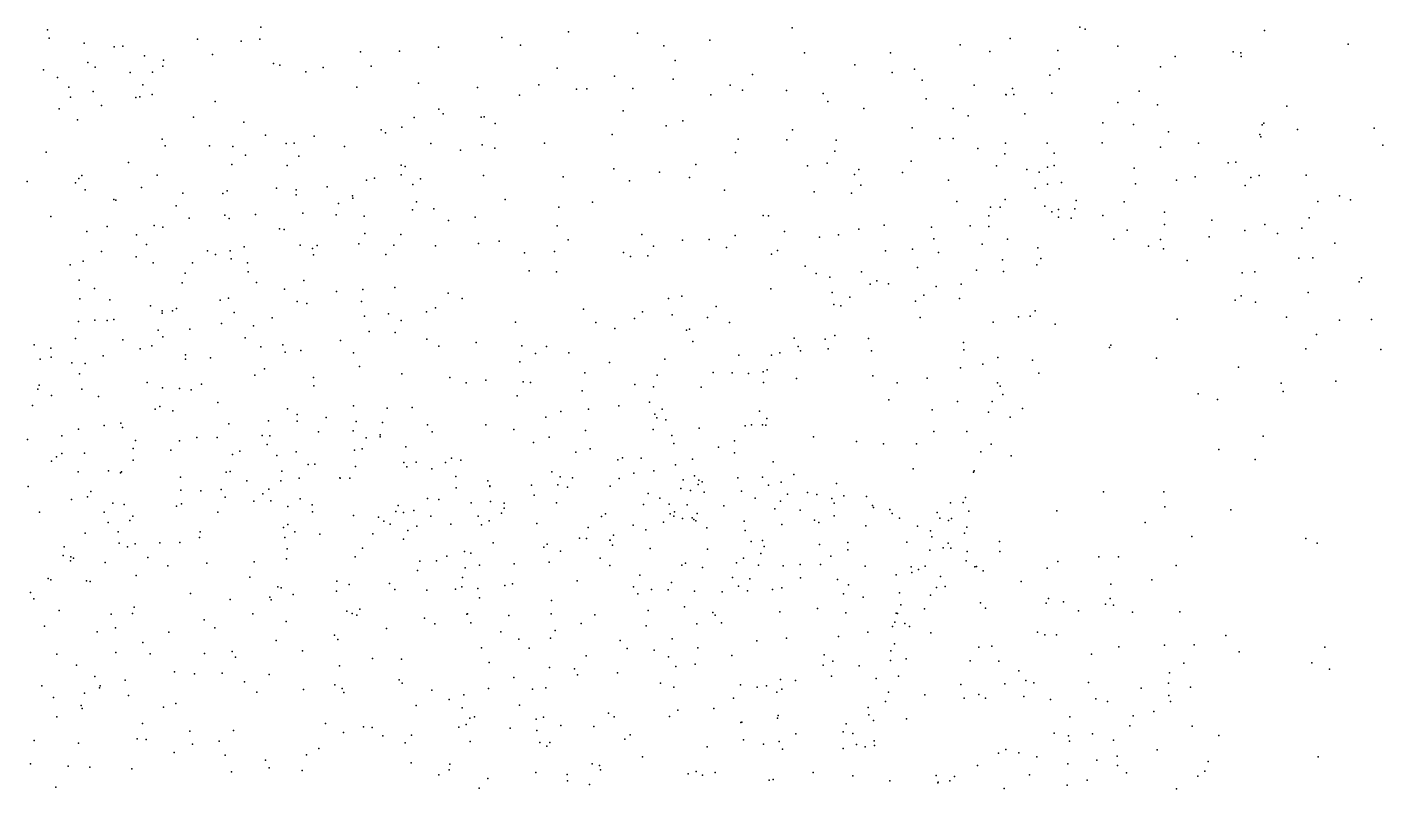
# Model space of a CAD drawing. Header units: metres. Extents: x -25 to 25, y -27.8 to 27.8.
# Drawn here: x 15.289 to 18.375, y 1.751 to 3.486 of the extents above; entities that cross this region are included whole.
import ezdxf

# ---------------------------------------------------------------- set-up
doc = ezdxf.new("R2010")
doc.units = ezdxf.units.M

msp = doc.modelspace()

# ---------------------------------------------------------------- linework, layer by layer
for p in [(15.3353, 3.4795, 20.4766), (15.3391, 3.4604, 0.0731), (15.6773, 3.4586, -6.0899), (15.819, 3.4587, 8.9618), (15.8209, 3.4859, -0.3293), (16.3701, 3.4624, 9.4633), (16.5213, 3.4751, 18.2857), (16.6784, 3.472, 13.6284), (17.0308, 3.4839, 13.429), (17.527, 3.46, 0.5865), (17.6854, 3.4859, 13.3841), (17.6974, 3.4811, -2.7158), (18.1058, 3.4782, -12.6663), (15.4192, 3.4491, 3.0896), (15.487, 3.4412, -0.2732), (15.5069, 3.4428, -15.9038), (15.7767, 3.454, 17.2979), (16.048, 3.4293, 3.2267), (16.1366, 3.4309, 19.4029), (16.2254, 3.4405, 9.3634), (16.4125, 3.4447, 13.7476), (16.7388, 3.4434, -0.1444), (16.843, 3.4562, 0.6847), (17.0589, 3.4273, -10.9403), (17.2549, 3.4271, -10.0943), (17.4133, 3.4456, 1.6518), (17.4806, 3.43, 1.5131), (17.6354, 3.4326, 1.9203), (17.7724, 3.4422, 2.3029), (18.0346, 3.4299, -11.9618), (18.0518, 3.4273, -2.4723), (18.2968, 3.4471, -13.0014), (15.4277, 3.4049, -15.0894), (15.5566, 3.4206, 20.2738), (15.5982, 3.3972, 13.7246), (15.5998, 3.4106, -11.3679), (15.7108, 3.4237, 20.1154), (15.8503, 3.4027, 0.2343), (15.8642, 3.399, 3.2751), (16.072, 3.3971, -6.4085), (16.7644, 3.4101, -11.4862), (17.1733, 3.3999, 2.203), (17.8695, 3.3951, -2.3485), (17.9023, 3.419, 9.9951), (18.0529, 3.4193, 13.0575), (15.3262, 3.3882, -14.8209), (15.3584, 3.3709, -6.6095), (15.4438, 3.3946, 13.7685), (15.5234, 3.3823, 3.1968), (15.5743, 3.3835, 17.387), (15.9236, 3.3837, 9.0701), (15.9634, 3.394, -0.3298), (16.496, 3.3927, -11.6272), (16.6263, 3.374, 9.5522), (16.7602, 3.3673, 2.7062), (16.9401, 3.3777, 2.4889), (17.2582, 3.3823, -2.6006), (17.3096, 3.3898, 1.9456), (17.327, 3.3649, 0.1955), (17.6176, 3.3764, 0.991), (17.6383, 3.3907, -10.6946), (15.3842, 3.3491, -11.1988), (15.4391, 3.3391, 20.3349), (15.5524, 3.3543, -15.3858), (16.0396, 3.3493, 17.4679), (16.1801, 3.3579, 17.553), (16.3143, 3.3484, 17.7055), (16.4537, 3.3546, 18.088), (16.54, 3.3445, 2.9758), (16.5636, 3.3452, -0.2133), (16.668, 3.3464, 2.8324), (16.8893, 3.3535, -11.2566), (16.918, 3.342, -0.0884), (17.0175, 3.3418, 13.3265), (17.1015, 3.3348, 0.0242), (17.4451, 3.3533, 0.3586), (17.5322, 3.3459, -2.6484), (17.6216, 3.3353, 0.8323), (17.8206, 3.3396, -10.7984), (15.3877, 3.3264, 17.5009), (15.4585, 3.3076, 8.9001), (15.5367, 3.3257, -14.8749), (15.546, 3.3268, -16.1443), (15.5738, 3.3322, -15.7004), (15.7173, 3.3163, 17.4405), (16.4099, 3.331, 18.3341), (16.8455, 3.3318, 9.6783), (17.1118, 3.3165, 9.8585), (17.336, 3.3224, 13.2973), (17.5172, 3.3327, 10.076), (17.5176, 3.3317, -10.4911), (17.5356, 3.3326, 13.3123), (17.7719, 3.3145, 13.2221), (17.8626, 3.3092, -12.4947), (18.1566, 3.3058, 2.7051), (15.3622, 3.3, -6.2332), (15.4036, 3.2747, 3.1799), (15.6679, 3.2805, -15.1726), (16.1702, 3.2796, -0.3217), (16.2263, 3.2988, 3.2202), (16.236, 3.2882, -6.7636), (16.3227, 3.281, 0.2995), (16.3297, 3.2815, 18.4863), (16.6459, 3.2954, 0.5259), (16.7818, 3.2721, 13.399), (17.1941, 3.3008, -2.9404), (17.3973, 3.3005, 1.8289), (17.4312, 3.2836, -10.206), (17.5605, 3.2881, 1.3786), (15.7827, 3.2696, 19.9644), (16.0952, 3.2516, 19.3204), (16.1051, 3.2449, -11.5212), (16.1424, 3.258, 18.9627), (16.3548, 3.2666, 17.9699), (16.6207, 3.2412, 13.4765), (16.7439, 3.2608, -0.175), (17.0317, 3.2521, 0.7104), (17.3042, 3.2567, 2.0339), (17.7378, 3.2676, 10.1657), (17.8081, 3.2638, 2.4602), (17.8874, 3.2471, -12.1774), (18.0954, 3.2412, 10.2453), (18.1007, 3.2635, -13.0377), (18.1046, 3.2673, -10.9151), (18.1813, 3.2526, 12.7114), (18.3553, 3.2558, 12.6149), (15.5966, 3.2303, 17.5299), (15.6037, 3.2157, 3.296), (15.7046, 3.2154, 13.6507), (15.7571, 3.2137, 9.0373), (15.832, 3.2401, -7.1416), (15.8789, 3.2206, -11.4366), (15.8972, 3.2213, 13.641), (15.9429, 3.2371, 3.333), (16.0118, 3.214, 19.5355), (16.2079, 3.2211, 18.6682), (16.3248, 3.218, 18.1851), (16.3536, 3.2099, -0.3131), (16.4667, 3.2213, 3.0983), (16.9079, 3.2308, 2.559), (17.0186, 3.2291, -10.8195), (17.1307, 3.2285, -10.3308), (17.3671, 3.2321, 1.1981), (17.3969, 3.2324, 10.1599), (17.5167, 3.2214, 0.4822), (17.6115, 3.2214, 13.1798), (17.7364, 3.2219, -12.824), (17.8689, 3.2125, 10.2604), (17.9558, 3.2212, 12.9452), (18.0978, 3.2363, -11.6332), (18.3755, 3.2168, 10.3893), (15.3323, 3.2013, 17.6807), (15.7864, 3.1941, 17.5505), (15.908, 3.1922, -0.297), (16.2758, 3.2057, 9.501), (16.9017, 3.2004, 13.2119), (17.1276, 3.2032, -10.0944), (17.3015, 3.1806, 0.142), (17.4531, 3.2091, 13.1815), (17.5147, 3.1975, -9.9961), (17.627, 3.199, 1.0325), (15.5199, 3.1778, -14.3409), (15.5849, 3.1485, 8.9926), (15.755, 3.1728, 0.0502), (15.881, 3.1706, 19.8003), (16.1405, 3.1713, 17.7383), (16.1409, 3.1491, 3.3032), (16.1494, 3.1685, 0.1107), (16.6249, 3.1633, -0.2468), (16.7289, 3.1553, -11.1942), (16.8117, 3.1731, 9.7056), (17.0653, 3.1701, -10.5439), (17.1104, 3.1763, 13.1142), (17.173, 3.1505, 0.0413), (17.1828, 3.1615, 10.0269), (17.2816, 3.1548, 13.1105), (17.4959, 3.1701, 1.6259), (17.5647, 3.1617, 1.7439), (17.5933, 3.1552, 0.6424), (17.612, 3.1672, 2.1583), (17.6273, 3.1707, 10.385), (17.8092, 3.1645, 10.4129), (18.0236, 3.1768, 12.7843), (18.0408, 3.1786, 10.3758), (18.2008, 3.1488, -11.0932), (15.2891, 3.1345, 17.8283), (15.399, 3.1314, -11.217), (15.4069, 3.1411, 13.7777), (15.4139, 3.1477, 20.2316), (15.5496, 3.1209, -0.1768), (15.8566, 3.1192, -15.2765), (15.9724, 3.1217, 0.0037), (16.0615, 3.1376, -0.3082), (16.0796, 3.142, 9.3957), (16.1671, 3.1277, -7.1418), (16.1847, 3.14, 18.4712), (16.3281, 3.1476, 3.2109), (16.5093, 3.1451, 0.3975), (16.6606, 3.1356, 2.9406), (16.7969, 3.1436, 2.7587), (17.1872, 3.1257, 0.8111), (17.3864, 3.1375, 10.3685), (17.5836, 3.1191, 1.3451), (17.6121, 3.1283, 1.1938), (17.6439, 3.1316, 10.6664), (17.812, 3.1285, 10.9197), (17.9053, 3.137, 10.7912), (17.9478, 3.145, -13.1363), (18.0619, 3.1249, 10.987), (18.0749, 3.1432, 10.8242), (18.0942, 3.1476, 12.6265), (15.421, 3.1152, -14.1559), (15.4865, 3.0929, -7.0092), (15.4911, 3.0919, 3.2711), (15.6437, 3.1074, 17.6604), (15.7348, 3.1072, -6.3769), (15.7444, 3.1132, -14.6368), (15.9017, 3.1151, 17.6629), (15.9019, 3.1041, 13.5373), (16.0295, 3.1019, 18.877), (16.0307, 3.0964, 19.1402), (16.1752, 3.0876, 18.2688), (16.3772, 3.0935, 9.5813), (16.576, 3.0868, 9.6482), (16.8765, 3.1144, 13.0565), (17.0807, 3.1104, 2.3712), (17.1659, 3.1075, 12.9797), (17.4055, 3.0883, 13.008), (17.5158, 3.0932, 11.7434), (17.6773, 3.0912, 11.0173), (17.7863, 3.088, -10.4913), (18.2273, 3.0886, 2.768), (18.2771, 3.1018, 12.4947), (18.3019, 3.0922, 10.8934), (15.6287, 3.0785, -16.2105), (15.7393, 3.0572, -15.864), (15.8092, 3.0591, -7.3327), (15.9166, 3.0623, 19.6468), (15.9926, 3.0584, 18.6934), (15.9983, 3.0839, 19.4002), (16.1665, 3.0696, 18.0568), (16.2149, 3.0722, -6.9309), (16.4996, 3.0754, -0.3105), (16.9644, 3.0571, 9.8764), (16.9767, 3.0561, 12.8558), (17.4783, 3.0561, 1.7459), (17.4819, 3.0761, 10.7145), (17.5039, 3.0754, 11.8965), (17.6057, 3.0783, -10.1461), (17.6216, 3.065, 0.926), (17.6371, 3.0703, 11.5441), (17.6741, 3.072, 11.2577), (17.7381, 3.0567, 12.8899), (17.8787, 3.0642, 12.6988), (15.343, 3.0545, -0.6284), (15.4711, 3.0316, 17.8678), (15.5784, 3.0337, 13.6723), (15.5981, 3.0299, -7.186), (15.6578, 3.0509, -11.3625), (15.7489, 3.0496, -0.1364), (15.8635, 3.0262, -0.241), (15.8744, 3.0249, 17.79), (16.0566, 3.0553, 17.8332), (16.2487, 3.0453, 13.3829), (16.3092, 3.0533, -0.3345), (16.4955, 3.0332, -11.2841), (17.1824, 3.0256, 10.2383), (17.2401, 3.0347, 2.1939), (17.348, 3.03, 10.653), (17.4362, 3.033, 11.5214), (17.4783, 3.032, 0.3888), (17.6371, 3.0532, -12.3978), (17.6656, 3.0509, 2.3253), (17.8786, 3.0365, 11.2796), (17.9858, 3.0459, 12.4779), (18.1064, 3.036, 12.3664), (18.1909, 3.0282, -13.2629), (18.2076, 3.0518, 11.0506), (15.4249, 3.0204, -0.0998), (15.5382, 3.0127, -0.878), (16.0577, 3.016, 3.3309), (16.1398, 3.0135, 9.5066), (16.3635, 2.9982, 13.2694), (16.5209, 3.0011, 13.1914), (16.6887, 3.0138, 13.0745), (16.7807, 3.0006, -0.2239), (16.8418, 3.0024, 12.7127), (16.901, 3.0112, 2.5914), (17.0136, 3.0202, -10.3771), (17.0931, 3.0077, -0.0539), (17.1361, 3.013, 12.6916), (17.3535, 3.0036, 12.0411), (17.5212, 3.0031, -12.6295), (17.7631, 3.0029, 12.213), (17.7932, 3.0232, 11.9878), (17.8695, 3.0019, 11.4569), (17.9803, 3.0079, -11.7631), (18.061, 3.0229, 11.1823), (18.1355, 3.0157, -11.442), (15.4585, 2.9746, -6.3787), (15.5605, 2.9904, 20.0063), (15.6999, 2.9761, 17.8925), (15.7183, 2.968, -14.3271), (15.7512, 2.9761, 3.3404), (15.7831, 2.9857, -0.41), (15.9106, 2.9889, 18.429), (15.9391, 2.9812, 19.0033), (15.9413, 2.9673, 18.1736), (15.9497, 2.9884, -14.9421), (16.0445, 2.9922, 13.3546), (16.1054, 2.9681, -0.4386), (16.1243, 2.9893, -0.2276), (16.2186, 2.9874, -11.3813), (16.3166, 2.9933, 3.222), (16.4214, 2.9716, 9.6799), (16.4894, 2.9744, 3.1206), (16.6464, 2.9725, 9.7385), (16.6625, 2.9633, 0.4136), (16.7022, 2.9648, -11.0571), (16.7149, 2.9869, 12.9203), (16.8809, 2.9842, -10.8), (16.9835, 2.9689, 0.5014), (16.9975, 2.9771, 12.4942), (17.2433, 2.976, 12.5403), (17.305, 2.9804, 12.2207), (17.3635, 2.9726, 10.9654), (17.463, 2.9913, 12.8026), (17.5897, 2.9831, 12.2764), (17.8417, 2.9868, 2.5305), (17.8763, 2.9807, 11.6467), (18.2664, 2.9935, 12.3185), (15.3871, 2.9441, 13.7222), (15.4166, 2.9528, 20.061), (15.5377, 2.9629, 18.1788), (15.5762, 2.9489, 18.4607), (15.6655, 2.9492, 18.2911), (15.7537, 2.9582, 18.4599), (15.7906, 2.9491, -0.8036), (17.0607, 2.9415, 10.105), (17.3159, 2.9385, 11.1392), (17.5092, 2.9557, 12.6126), (17.588, 2.9442, 0.7033), (17.597, 2.9589, 1.1145), (17.9298, 2.9543, 11.8792), (18.1839, 2.9594, -10.6994), (18.2158, 2.9602, -10.912), (15.4079, 2.9093, -16.6092), (15.6423, 2.903, 18.7249), (15.6486, 2.9256, -7.37), (15.7924, 2.9281, 18.7974), (15.8116, 2.9042, 13.4294), (15.9191, 2.9084, -15.6518), (16.4321, 2.9305, 0.2032), (16.4942, 2.9284, 12.9909), (17.0851, 2.9249, -9.8717), (17.1165, 2.9162, 12.0583), (17.1886, 2.9282, 11.914), (17.2232, 2.9076, 0.5519), (17.4501, 2.932, 1.8824), (17.5118, 2.9295, 1.4053), (18.0551, 2.9262, 12.0392), (18.0838, 2.9284, 11.3567), (18.3212, 2.9059, 12.1784), (18.3266, 2.9148, 11.2244), (15.4424, 2.8902, -7.2664), (15.875, 2.889, -7.4975), (15.9935, 2.8835, -14.7375), (16.0536, 2.8883, -15.2355), (16.1263, 2.8928, -7.2924), (16.2476, 2.8795, -0.6292), (16.7798, 2.8731, 9.8933), (16.982, 2.89, 12.2603), (17.1215, 2.8817, 10.5055), (17.1623, 2.8709, -0.0201), (17.2081, 2.9006, 11.7181), (17.2498, 2.9009, 11.4503), (17.3307, 2.875, 2.0938), (17.3588, 2.8952, 0.7234), (17.4156, 2.9005, 0.2663), (18.0526, 2.8739, 11.8223), (18.2057, 2.8811, 12.0743), (15.4088, 2.867, 5.0455), (15.4776, 2.8644, 5.2175), (15.5702, 2.8506, 13.5905), (15.5965, 2.8399, 5.3236), (15.6202, 2.8397, 3.263), (15.6289, 2.8447, 5.0245), (15.7288, 2.8636, 19.7294), (15.7476, 2.8686, -16.0896), (15.9041, 2.8606, -0.2111), (15.9257, 2.8562, 9.2845), (16.0503, 2.8607, 9.4685), (16.2186, 2.8461, 9.6856), (16.2793, 2.8673, 13.0551), (16.5554, 2.8431, 9.8128), (16.7494, 2.8678, 12.5478), (16.8578, 2.8496, 12.3584), (17.1259, 2.8542, 10.6676), (17.1417, 2.8509, 2.3047), (17.3116, 2.8615, 0.1298), (17.4118, 2.8679, 1.8764), (17.5842, 2.8399, -13.0756), (18.0389, 2.8642, 2.643), (18.0858, 2.859, 11.5622), (15.4063, 2.8152, 5.4381), (15.4435, 2.8184, 18.7383), (15.4712, 2.8172, -1.0243), (15.4862, 2.8201, 4.8333), (15.5965, 2.8346, 9.0144), (15.7317, 2.8105, 18.9736), (15.7602, 2.836, -0.1382), (15.8471, 2.8238, 19.2334), (16.0573, 2.8276, -0.2924), (16.1115, 2.8329, 13.1158), (16.1407, 2.8179, 3.254), (16.1982, 2.8376, -6.9994), (16.4007, 2.8136, -0.3882), (16.5837, 2.8129, 12.7228), (16.6718, 2.8221, -13.2342), (16.6903, 2.837, -13.8048), (16.7572, 2.8301, 2.8209), (16.8377, 2.8247, -10.6671), (16.8884, 2.8127, -13.356), (17.3223, 2.8242, 1.5892), (17.4883, 2.8136, 0.4268), (17.5458, 2.8258, 1.2278), (17.5725, 2.8276, 0.9427), (17.6297, 2.8092, 2.295), (17.9075, 2.8206, -11.8371), (18.1562, 2.8255, -11.2953), (18.2767, 2.8181, 11.4353), (18.3497, 2.82, 2.772), (15.5877, 2.7958, -16.406), (15.5978, 2.78, 5.4702), (15.6595, 2.7976, 4.8765), (15.7854, 2.7779, -14.2587), (15.8041, 2.8053, 9.1369), (16.0675, 2.7925, -0.8449), (16.127, 2.79, -11.3218), (16.6273, 2.7995, 2.9719), (16.7904, 2.7954, 0.3239), (16.7967, 2.7978, -0.2811), (17.1276, 2.7833, 11.4782), (18.2246, 2.7853, 11.603), (15.3053, 2.762, 0.0488), (15.3429, 2.7548, 4.6602), (15.3993, 2.7767, -13.9183), (15.5067, 2.7735, 0.0127), (15.5468, 2.7532, 19.7804), (15.5728, 2.7595, -11.2375), (15.821, 2.7577, 4.9359), (15.8716, 2.7622, -15.9182), (15.912, 2.7493, 3.257), (16.0024, 2.7719, -7.6503), (16.1987, 2.775, -14.8503), (16.2267, 2.7592, -13.3808), (16.3113, 2.7675, -13.7623), (16.415, 2.7596, -13.9511), (16.4712, 2.7585, -0.135), (16.8049, 2.7696, 10.0497), (17.0352, 2.7771, 0.3446), (17.0444, 2.7586, 11.8026), (17.0498, 2.7485, 10.7976), (17.1056, 2.7747, 1.4981), (17.1128, 2.7527, 11.1435), (17.2045, 2.7769, 1.9162), (17.2117, 2.7482, -9.8254), (17.421, 2.7677, 1.966), (17.4219, 2.7509, 0.3892), (17.7535, 2.7563, -10.0598), (17.7558, 2.7616, -12.0505), (18.1998, 2.7531, -10.4929), (18.3709, 2.7517, 11.6781), (15.3188, 2.7298, 19.8405), (15.3437, 2.7341, -11.0343), (15.3908, 2.7213, 8.8314), (15.4213, 2.7199, 3.1939), (15.4624, 2.737, -6.4542), (15.6498, 2.7394, -0.0395), (15.6498, 2.7298, 19.6348), (15.7067, 2.7325, -6.4779), (15.8765, 2.7458, 5.2317), (16.0324, 2.744, -14.5172), (16.4104, 2.7234, 12.8639), (16.4465, 2.7424, 3.1136), (16.5224, 2.7436, -11.0915), (16.6151, 2.7218, 0.1197), (16.7411, 2.7296, -13.9966), (16.9091, 2.7387, 2.551), (16.9835, 2.7388, 10.5143), (17.0023, 2.744, -13.6399), (17.4647, 2.7181, 1.172), (17.4993, 2.7331, 1.6007), (17.5779, 2.7272, 0.7152), (17.8601, 2.7318, 2.4682), (15.408, 2.6958, -16.6107), (15.8078, 2.6934, 5.4955), (15.8296, 2.7075, -11.321), (15.9412, 2.6874, -0.2205), (16.0461, 2.7125, 9.4035), (16.1421, 2.6959, -7.4152), (16.2515, 2.6877, 9.7758), (16.5588, 2.698, -0.5283), (16.7235, 2.6928, -10.7993), (16.8511, 2.699, 10.2761), (16.8944, 2.698, 1.7916), (16.9315, 2.6971, 12.0025), (16.9648, 2.701, -0.1995), (16.9742, 2.7055, 1.3316), (17.0408, 2.6855, 11.3678), (17.2144, 2.6918, 2.2292), (17.3382, 2.6861, 2.1784), (17.414, 2.7099, 0.2676), (17.5924, 2.6976, -12.252), (18.0468, 2.7116, -13.3419), (15.3132, 2.6609, 13.6135), (15.3168, 2.6703, 5.7161), (15.4135, 2.6615, 4.5328), (15.5627, 2.6761, 4.603), (15.5971, 2.6645, 8.9496), (15.636, 2.6626, -7.6455), (15.6624, 2.66, 13.3882), (15.686, 2.6728, 3.1973), (15.9416, 2.6689, 5.3954), (16.2889, 2.6754, -15.2105), (16.3334, 2.6815, -14.2263), (16.4187, 2.6777, -14.7992), (16.4354, 2.6766, -14.5358), (16.553, 2.6576, 2.989), (16.6727, 2.672, 12.5292), (16.7148, 2.6662, -12.9898), (16.8232, 2.666, 2.6676), (16.9658, 2.6762, -13.8896), (17.2697, 2.6753, 0.0712), (17.4978, 2.6758, 1.4214), (17.5043, 2.6682, 1.0451), (18.1437, 2.6751, -10.904), (18.1486, 2.656, 2.6328), (18.2684, 2.6794, -13.3423), (15.3017, 2.6237, 8.4949), (15.3448, 2.6464, 18.9481), (15.4513, 2.6445, 13.5341), (15.7234, 2.6304, 15.644), (16.4048, 2.6457, 9.9471), (16.7061, 2.6318, -14.2853), (17.2505, 2.6369, 1.1175), (17.4072, 2.633, -12.7724), (17.4861, 2.6332, 1.2093), (17.51, 2.6493, 0.7303), (17.9547, 2.6504, -10.1867), (17.9993, 2.6375, -11.7392), (15.5803, 2.6157, 0.0433), (15.5911, 2.6214, -1.0124), (15.6208, 2.6121, 5.6911), (15.8821, 2.6166, 15.7282), (15.9039, 2.6034, 15.5531), (15.9702, 2.5968, 13.1934), (16.032, 2.6233, 4.9835), (16.1086, 2.6181, -13.1985), (16.1653, 2.6195, 9.5864), (16.4703, 2.5977, -12.8977), (16.504, 2.6101, -15.0162), (16.5669, 2.6155, 12.7582), (16.6365, 2.623, 1.3598), (16.7178, 2.6044, -0.1523), (16.7227, 2.5959, -10.5699), (16.735, 2.6158, 2.7876), (16.9565, 2.611, 1.0054), (16.9731, 2.594, 0.0812), (17.3493, 2.6143, 2.0501), (17.4776, 2.6085, -12.9857), (17.5269, 2.5975, -9.8774), (17.555, 2.6174, 2.3423), (15.4062, 2.5699, -7.725), (15.4648, 2.5786, 19.46), (15.5021, 2.5839, -11.0806), (15.5065, 2.5735, 19.2736), (15.7485, 2.5825, 9.042), (15.8388, 2.5892, -16.1183), (15.9042, 2.5884, -6.5888), (15.9524, 2.5637, -15.9277), (16.0317, 2.5665, -7.9428), (16.0385, 2.5876, -13.6931), (16.0981, 2.5851, 5.182), (16.2002, 2.5798, -0.9281), (16.2113, 2.5637, -6.8917), (16.3332, 2.5799, 13.0135), (16.3973, 2.5694, -11.0868), (16.5604, 2.5668, 10.1332), (16.7143, 2.5691, -14.5458), (16.743, 2.5912, 10.3179), (16.8192, 2.5726, 12.1734), (16.9237, 2.5773, 11.0199), (16.9382, 2.5797, 11.2235), (16.9635, 2.5802, 2.4848), (16.9706, 2.579, 2.1471), (17.353, 2.5644, 0.2164), (17.4284, 2.5647, 1.8841), (15.2899, 2.5464, 5.8698), (15.3681, 2.5548, 19.1348), (15.5357, 2.544, 5.8077), (15.636, 2.5432, 4.4885), (15.6755, 2.5513, 15.3844), (15.7216, 2.551, 15.9834), (15.8239, 2.5553, -7.8768), (15.8354, 2.535, -12.6655), (15.8419, 2.5551, -14.0914), (16.0606, 2.5503, 15.4875), (16.0926, 2.5529, 15.6697), (16.093, 2.5574, -15.6865), (16.4418, 2.5395, 3.0128), (16.4777, 2.5515, 12.9291), (16.7567, 2.5559, -0.3227), (16.7611, 2.5377, 10.49), (16.8993, 2.5438, 11.4044), (17.0795, 2.5529, -0.1267), (17.1774, 2.5418, -13.776), (17.239, 2.5364, -13.3525), (17.314, 2.537, 0.1468), (17.4834, 2.5357, 0.6235), (18.1029, 2.5542, -10.3448), (15.3559, 2.5072, -13.8516), (15.3685, 2.5144, -0.8406), (15.4201, 2.5157, 15.4547), (15.5308, 2.5258, 3.0929), (15.6165, 2.5224, -12.3093), (15.7569, 2.512, 5.7507), (15.7731, 2.5202, -0.0968), (15.8576, 2.5102, 13.2794), (15.9015, 2.5182, -11.2108), (16.0347, 2.5219, 5.5284), (16.0517, 2.5254, -12.8185), (16.1515, 2.5299, 13.1883), (16.2555, 2.5036, 9.8726), (16.5385, 2.5173, 1.6136), (16.5712, 2.5256, -0.3731), (16.6339, 2.5, -12.7818), (16.6447, 2.5045, -10.2623), (16.6867, 2.5039, 0.9521), (16.8041, 2.5015, 10.72), (16.8632, 2.5294, 11.8001), (16.8994, 2.516, -0.2438), (17.4601, 2.5182, 1.723), (17.5293, 2.5096, 0.3353), (18.0018, 2.524, -10.7597), (18.0849, 2.5006, -11.3568), (15.3444, 2.4969, 8.5805), (15.4054, 2.4726, 13.5472), (15.4745, 2.4754, 16.0333), (15.5015, 2.4708, 15.3187), (15.504, 2.4729, 8.8441), (15.5309, 2.4996, -12.6761), (15.7422, 2.472, -12.9353), (15.7511, 2.4735, 15.2456), (15.8687, 2.4745, 16.0838), (15.9287, 2.4895, 5.6682), (15.9442, 2.4903, 4.6573), (16.0364, 2.4849, 9.3031), (16.1465, 2.4944, 15.8173), (16.1537, 2.4841, 9.4997), (16.1745, 2.4952, 5.3009), (16.2103, 2.48, -7.5603), (16.2419, 2.4938, -7.1747), (16.2768, 2.4991, -12.7967), (16.4839, 2.4725, 1.1924), (16.6706, 2.4701, 12.6116), (16.7156, 2.4755, -9.8987), (16.7654, 2.4888, -14.8403), (16.9873, 2.496, -14.154), (17.3064, 2.4798, -9.8273), (17.4437, 2.472, 1.3957), (17.4452, 2.4753, 1.0212), (15.2915, 2.4396, 15.9856), (15.6379, 2.4607, 13.4518), (15.7891, 2.4526, -1.0178), (15.8669, 2.4527, 3.0729), (15.9084, 2.4582, -13.5219), (16.0008, 2.4595, -12.2878), (16.0019, 2.4582, 15.2246), (16.0237, 2.4587, 13.2976), (16.2654, 2.462, 15.5782), (16.3382, 2.4522, 13.3015), (16.3421, 2.4395, 15.3799), (16.3424, 2.4412, 15.0096), (16.437, 2.4428, 1.4215), (16.4969, 2.4434, 13.291), (16.5027, 2.4611, -15.3379), (16.5309, 2.459, 14.9549), (16.6161, 2.4403, 15.2761), (16.6372, 2.4573, 10.42), (16.7823, 2.4543, 12.3409), (16.8084, 2.4638, 14.9703), (16.8165, 2.4437, 14.7143), (16.8186, 2.4535, 15.1329), (16.826, 2.4501, 11.9997), (16.9071, 2.4588, -0.5112), (16.9634, 2.4604, -12.8376), (16.9766, 2.4428, 14.7912), (17.0056, 2.4495, 15.0033), (17.0348, 2.4666, -9.8171), (17.132, 2.4464, 2.304), (15.3903, 2.4099, 13.7334), (15.4265, 2.4156, 5.9455), (15.4344, 2.4281, -16.6282), (15.6393, 2.4308, 16.1537), (15.6843, 2.4292, 13.6506), (15.7308, 2.4326, 9.0084), (15.7403, 2.4152, -6.5337), (15.8257, 2.423, -16.2523), (15.8397, 2.4337, -12.1188), (15.9108, 2.4113, 13.5976), (16.2004, 2.4121, 13.5028), (16.2267, 2.4102, 5.4196), (16.2657, 2.4366, 4.9697), (16.4435, 2.4197, 15.4954), (16.5196, 2.4378, -10.8283), (16.7031, 2.4235, 14.591), (16.7296, 2.4132, 13.1342), (16.777, 2.4347, 10.8589), (16.7996, 2.4303, 11.0976), (16.8304, 2.4268, 11.6098), (16.9156, 2.4288, -14.5573), (16.9464, 2.4127, 14.2098), (17.0199, 2.4218, 14.6273), (17.0654, 2.4258, 14.1104), (17.0868, 2.4213, 14.3414), (17.1208, 2.4118, -0.0693), (17.1481, 2.4182, 14.937), (17.1996, 2.417, 14.0033), (17.4254, 2.4142, 1.6101), (17.7396, 2.4271, -13.1729), (17.8769, 2.4276, 2.4587), (15.3176, 2.3809, 4.261), (15.4646, 2.3807, 16.1803), (15.4846, 2.4016, -8.0249), (15.5101, 2.3988, 13.8299), (15.6292, 2.395, -11.0272), (15.6404, 2.3997, 3.0188), (15.7231, 2.3812, -8.1603), (15.8052, 2.4057, 4.4778), (15.8439, 2.4068, 13.762), (15.8828, 2.3941, -13.7498), (15.938, 2.3979, -0.1962), (15.939, 2.3815, -8.2066), (16.1282, 2.3827, 5.6074), (16.1341, 2.3965, -11.0906), (16.1457, 2.3802, 13.7198), (16.1696, 2.3848, 14.9359), (16.3001, 2.4023, -0.357), (16.344, 2.4049, 10.0118), (16.3694, 2.3784, 5.23), (16.375, 2.4011, 14.6806), (16.375, 2.39, -0.9384), (16.4946, 2.4019, 13.5132), (16.6056, 2.3769, 14.4489), (16.6921, 2.3981, 13.4185), (16.7507, 2.3991, 12.9131), (16.753, 2.3772, 15.4464), (16.7632, 2.3819, 14.3332), (16.7917, 2.3973, -0.2869), (16.8147, 2.3783, 13.2952), (16.8748, 2.3957, -0.7812), (16.991, 2.3884, 13.851), (17.0045, 2.4057, -15.0791), (17.0491, 2.3856, -14.785), (17.1267, 2.4018, -0.0261), (17.2138, 2.3963, -14.9531), (17.2158, 2.3919, 13.8493), (17.2532, 2.3871, 14.418), (17.2587, 2.3783, 15.0687), (17.3607, 2.3804, -13.4406), (17.3908, 2.4023, 1.1844), (17.42, 2.4032, 0.4175), (17.4331, 2.3833, -15.1143), (17.6336, 2.3837, -12.3667), (17.8788, 2.393, -11.0753), (18.029, 2.3863, -11.8355), (15.4736, 2.3578, 4.2966), (15.5231, 2.3623, 15.1644), (15.5297, 2.3718, -13.0021), (15.873, 2.3464, 15.041), (15.8824, 2.3532, -11.0673), (16.0319, 2.3732, 16.149), (16.0891, 2.3693, 3.0291), (16.1012, 2.3607, 13.8707), (16.1158, 2.3534, -0.9745), (16.176, 2.3493, 14.7413), (16.2085, 2.372, 9.682), (16.2537, 2.3535, 15.9911), (16.3158, 2.3722, 4.7877), (16.3235, 2.3522, -15.7313), (16.3408, 2.3612, -10.9299), (16.4496, 2.3549, 15.75), (16.5661, 2.3461, 13.7538), (16.5968, 2.3709, -12.5197), (16.6684, 2.3514, 2.09), (16.7381, 2.358, 13.8205), (16.761, 2.3715, 14.1622), (16.7813, 2.3667, 13.6626), (16.8031, 2.368, 11.4484), (16.8072, 2.3642, 2.7082), (16.8114, 2.3611, 13.5096), (16.9211, 2.3603, 15.3999), (17.0071, 2.3526, 13.6369), (17.0819, 2.3625, 2.4013), (17.0914, 2.3577, -12.6623), (17.1261, 2.3725, 0.7824), (17.1981, 2.3501, -15.3554), (17.2753, 2.3674, 2.0634), (17.3164, 2.3492, 0.2211), (17.3668, 2.3675, -13.1823), (17.3866, 2.3623, 13.8362), (17.3931, 2.3662, 1.7776), (17.4285, 2.3465, 14.2796), (17.8341, 2.3577, -12.1316), (15.4215, 2.3328, 13.9865), (15.4966, 2.3361, -11.8971), (15.6814, 2.323, 14.093), (15.6831, 2.3358, 0.001), (15.8761, 2.3231, 9.1214), (15.8984, 2.3363, 14.0564), (15.9551, 2.3309, 4.5014), (16.0765, 2.3316, -6.6882), (16.1458, 2.3191, 9.4381), (16.1559, 2.3392, 4.6257), (16.5465, 2.322, 14.0275), (16.5622, 2.3213, 14.2117), (16.6157, 2.3175, 0.831), (16.6166, 2.3172, -0.9313), (16.624, 2.3287, 10.6088), (16.6976, 2.3407, -12.2371), (16.8361, 2.3452, 12.7751), (16.924, 2.3392, -15.3174), (16.9632, 2.3162, 13.333), (17.3459, 2.3387, 0.2353), (17.3489, 2.3248, 14.7131), (17.4229, 2.3328, 0.6345), (17.9403, 2.3252, -11.3805), (18.2003, 2.3207, -13.2021), (15.3732, 2.3017, -10.8246), (15.4989, 2.3102, -13.9136), (15.5177, 2.3022, 8.8661), (15.5353, 2.3088, -0.9496), (15.5913, 2.3111, -8.3135), (15.6367, 2.3117, 5.9545), (15.8814, 2.2976, 5.8646), (16.0525, 2.2989, 14.1217), (16.2846, 2.2917, -7.2593), (16.2989, 2.2876, -15.9561), (16.3504, 2.3109, 14.0165), (16.4654, 2.3011, -10.4446), (16.4729, 2.3082, 2.9544), (16.5037, 2.2924, 4.7103), (16.6217, 2.3057, 4.997), (16.7074, 2.2985, 11.0248), (16.8383, 2.2966, 0.7128), (16.9372, 2.3139, 2.5813), (16.9596, 2.2868, -0.1634), (16.9668, 2.3025, 13.1765), (17.0927, 2.3072, -14.236), (17.1574, 2.2954, -14.5294), (17.1576, 2.3121, -12.3014), (17.2914, 2.3123, 13.6244), (17.3443, 2.2947, 15.1939), (17.3745, 2.3, 1.5098), (17.3855, 2.3104, 0.8563), (17.3918, 2.299, 14.8664), (17.4291, 2.2913, 0.6953), (17.5031, 2.3144, -14.8562), (17.5036, 2.2912, 13.6928), (18.2256, 2.3107, 2.5042), (15.3712, 2.282, -8.6803), (15.388, 2.2698, 8.73), (15.389, 2.2795, 15.1176), (15.3947, 2.276, 0.2243), (15.467, 2.2662, 14.1313), (15.5637, 2.2774, 2.9637), (15.6091, 2.2591, 16.3357), (15.6985, 2.2647, -13.3369), (15.8057, 2.268, -8.4005), (15.8795, 2.2748, 14.1988), (16.0362, 2.2793, -16.1341), (16.1828, 2.269, 16.1555), (16.2214, 2.2704, 14.4193), (16.2445, 2.281, 14.1497), (16.2863, 2.2543, -12.1327), (16.3188, 2.2599, 1.2306), (16.3977, 2.2632, -10.1949), (16.4772, 2.2672, 15.8954), (16.5935, 2.2764, -15.889), (16.6155, 2.2597, -12.0313), (16.7794, 2.2602, 4.9346), (16.7878, 2.2648, -15.6601), (16.8268, 2.2553, 11.7091), (16.9039, 2.2658, 12.134), (16.9203, 2.2764, 12.5737), (16.9544, 2.2605, 12.3575), (17.01, 2.2588, 12.8898), (17.0487, 2.2617, 15.5086), (17.0954, 2.2615, -15.5366), (17.1184, 2.2804, 2.3246), (17.1972, 2.2582, 15.4123), (17.3018, 2.2565, 1.162), (17.3332, 2.2576, -12.5164), (17.4266, 2.2704, 0.4318), (17.4466, 2.2567, 14.5943), (17.4502, 2.2574, -9.8694), (17.6111, 2.2532, 14.2068), (17.6352, 2.2689, 13.9164), (17.7287, 2.2792, -10.8244), (17.7737, 2.2794, -10.5713), (17.9046, 2.2594, -13.1101), (15.3372, 2.2295, 6.1124), (15.3434, 2.2266, -0.5473), (15.4245, 2.2242, -11.7236), (15.4329, 2.2227, -16.687), (15.537, 2.2366, 0.13), (15.7958, 2.2329, 16.3469), (15.9944, 2.2241, 14.6915), (16.1781, 2.2484, -0.2938), (16.2802, 2.2325, -6.9403), (16.5415, 2.2242, 4.5648), (16.684, 2.2376, -0.2955), (16.895, 2.232, 11.9234), (16.9344, 2.229, 15.6162), (17.0496, 2.2313, -11.9009), (17.134, 2.2273, 13.1234), (17.2676, 2.2386, -13.9209), (17.303, 2.2437, 1.8953), (17.3184, 2.2506, 0.996), (17.3683, 2.2342, 0.4567), (17.4655, 2.2472, 13.5498), (17.5517, 2.2233, 14.394), (17.8492, 2.2271, -10.3082), (15.2966, 2.1981, -6.5683), (15.6609, 2.1958, 14.9539), (15.8599, 2.2106, -16.3743), (15.8675, 2.2087, -11.883), (15.8951, 2.1936, -0.1311), (15.9933, 2.2007, 9.2257), (16.0225, 2.2165, 14.4816), (16.1141, 2.2182, -12.0115), (16.1263, 2.2051, 4.4421), (16.1992, 2.2035, -8.331), (16.2646, 2.2052, 5.6481), (16.2785, 2.2109, -16.2707), (16.315, 2.2074, -7.5098), (16.3765, 2.2136, 4.4979), (16.394, 2.218, 0.9994), (16.6695, 2.2106, 15.7914), (16.6792, 2.1948, 5.2936), (16.7103, 2.205, 4.6035), (16.7488, 2.2037, 11.2247), (16.7558, 2.221, -11.8673), (16.8086, 2.2011, 5.1989), (16.8717, 2.1992, -16.0362), (16.9084, 2.2125, 5.0103), (16.9293, 2.2015, 4.8105), (16.9858, 2.2051, -9.7577), (17.0069, 2.2087, -0.5038), (17.1478, 2.1953, 12.4132), (17.159, 2.2156, 0.0368), (17.2753, 2.197, 13.2526), (17.3455, 2.1917, 15.3645), (17.3596, 2.2094, -14.5543), (17.3792, 2.2117, -12.3135), (17.7558, 2.2166, 2.4838), (15.3042, 2.1832, 8.4804), (15.5325, 2.1649, 6.0787), (15.7515, 2.1819, 4.3256), (15.8415, 2.187, 14.8609), (15.8445, 2.1814, 14.424), (16.3186, 2.1861, 16.1423), (16.4832, 2.1795, -0.305), (16.7857, 2.165, 2.2925), (17.0887, 2.1618, -0.1071), (17.1923, 2.1871, 12.9457), (17.2784, 2.1696, 2.5084), (17.3323, 2.1611, 0.6976), (17.4592, 2.1741, 13.3818), (17.4712, 2.1621, 15.2352), (17.6086, 2.1735, -14.7377), (17.6143, 2.1842, 13.5222), (17.6481, 2.177, -15.4023), (17.7444, 2.1713, 14.1548), (17.7545, 2.1846, -10.0204), (17.7619, 2.1688, -15.0074), (15.362, 2.1568, 14.26), (15.4806, 2.1488, 14.9835), (15.5291, 2.1499, 16.4331), (15.6921, 2.1357, 14.422), (15.8032, 2.1495, 9.075), (15.8789, 2.1318, 14.5733), (16.017, 2.1553, 5.8831), (16.029, 2.1501, 16.334), (16.0397, 2.1462, -0.1928), (16.0469, 2.1599, -10.8309), (16.1935, 2.1396, 16.2529), (16.2901, 2.149, 1.4445), (16.2918, 2.1491, 3.027), (16.3854, 2.1459, -9.8257), (16.4818, 2.1495, 5.5162), (16.5814, 2.147, 2.0984), (16.7027, 2.1572, 2.8837), (16.8504, 2.1528, 11.5829), (16.8551, 2.1461, 15.7578), (17.0024, 2.1537, 2.5538), (17.1532, 2.1518, 12.1649), (17.2644, 2.1304, 0.2958), (17.2676, 2.1509, 12.5738), (17.2702, 2.1498, 0.6295), (17.6829, 2.156, -11.1665), (17.8054, 2.1535, 13.8843), (17.9132, 2.1536, -11.6917), (15.3284, 2.1213, 16.4767), (15.4482, 2.1085, -8.9327), (15.4906, 2.1177, -13.8283), (15.6118, 2.1077, -13.6248), (15.7164, 2.1178, -0.997), (15.9892, 2.1007, -1.0021), (16.1069, 2.1156, 9.3681), (16.217, 2.1266, -10.5824), (16.2996, 2.1291, -0.2738), (16.3678, 2.1086, 10.1333), (16.4913, 2.1111, 16.0857), (16.5507, 2.1277, -11.8385), (16.6984, 2.1221, -9.6913), (16.8135, 2.1265, -16.2838), (16.8701, 2.1291, 2.7529), (17.2028, 2.1078, 2.1715), (17.2588, 2.1205, 0.4218), (17.287, 2.1277, 0.858), (17.2975, 2.1209, -11.9026), (17.3464, 2.1059, 12.7388), (17.5891, 2.1075, 14.9565), (17.6057, 2.1017, 14.7329), (17.6322, 2.1012, -10.6372), (18.018, 2.1004, -12.8842), (15.5527, 2.0842, 8.9625), (15.8564, 2.089, 16.4422), (15.9961, 2.0909, 4.3376), (16.3233, 2.0722, 4.3349), (16.4087, 2.0917, 10.3476), (16.4321, 2.071, -8.0513), (16.4808, 2.0943, 10.5404), (16.6392, 2.0888, -0.2403), (16.6551, 2.0701, -16.4902), (16.7579, 2.0921, 15.8977), (16.8163, 2.0721, 11.3332), (16.9504, 2.0877, 5.2862), (17.0175, 2.0941, -0.0364), (17.136, 2.0981, 4.889), (17.2637, 2.081, 1.8629), (17.4559, 2.0734, -12.0527), (17.4854, 2.0755, 13.2029), (17.7741, 2.0741, 13.4957), (17.8781, 2.0777, 13.9998), (17.9461, 2.0785, -12.6182), (18.2433, 2.0735, -12.7971), (15.357, 2.0572, -13.5502), (15.491, 2.061, 0.1999), (15.5689, 2.0579, -11.6341), (15.6928, 2.059, 0.0423), (15.7562, 2.0633, -10.6624), (15.7638, 2.0508, -16.5029), (15.9162, 2.0648, 5.9825), (16.0755, 2.0474, -8.5998), (16.1414, 2.0462, 5.8699), (16.3412, 2.0385, 9.834), (16.562, 2.0536, 3.0089), (16.7168, 2.0665, -0.9396), (16.7489, 2.0518, 11.1514), (16.8934, 2.0547, 0.6238), (17.1037, 2.0558, -15.9903), (17.1236, 2.0419, 2.3624), (17.2545, 2.0429, 12.0601), (17.2555, 2.0649, 1.5559), (17.2902, 2.0467, -9.798), (17.4359, 2.0425, 12.8976), (17.5014, 2.0414, 2.535), (17.7121, 2.0573, -10.3975), (17.9223, 2.0371, 13.8579), (18.0486, 2.0627, 2.4683), (18.214, 2.0374, -12.4553), (15.4015, 2.0324, -10.8292), (15.4429, 2.0063, -11.1035), (15.6246, 2.0173, 4.2136), (15.6701, 2.0124, -9.0277), (15.7331, 2.0146, 16.5281), (15.8402, 2.011, -6.5774), (16.0002, 2.0309, 9.2326), (16.4781, 2.0269, 5.6453), (16.5349, 2.0242, 10.6775), (16.5423, 2.0108, 4.3063), (16.6334, 2.0147, 0.7103), (16.7658, 2.0296, -11.6602), (16.8098, 2.035, 5.4419), (17.1015, 2.0324, 0.0779), (17.1204, 2.0077, 15.7048), (17.1831, 2.0307, 5.0802), (17.2725, 2.0076, 0.6245), (17.5467, 2.0195, -9.8701), (17.8897, 2.0147, -11.8609), (18.2539, 2.0234, 2.447), (15.3225, 1.9852, -0.4642), (15.454, 1.9807, 3.0193), (15.4553, 1.9856, -0.6958), (15.5126, 1.9983, 14.4964), (15.7838, 1.9948, 6.061), (15.9182, 1.977, -10.3359), (15.9893, 1.9879, -0.1309), (16.0063, 1.9795, -16.4965), (16.1361, 1.9991, -9.7943), (16.1431, 1.9918, -0.177), (16.2107, 1.9758, 4.2516), (16.3398, 1.9794, -8.3446), (16.3969, 2.0045, 16.239), (16.4399, 1.9779, 0.8809), (16.4696, 1.9809, -0.2112), (16.7311, 1.9918, 2.9503), (16.7611, 1.9821, 4.3511), (16.9131, 1.9879, -0.9431), (16.9507, 1.9826, 2.4192), (16.9722, 1.9856, -16.3095), (17.0044, 1.9996, 4.4974), (17.0073, 1.978, 15.8108), (17.0386, 1.9972, 2.5749), (17.2219, 2.0022, -11.7189), (17.4149, 1.9886, -13.8919), (17.5148, 1.9903, 12.5299), (17.5624, 1.9974, -10.9587), (17.5812, 1.9922, 15.2616), (17.7051, 1.9931, -11.735), (17.825, 1.9801, 14.3184), (17.8872, 1.9915, 14.1757), (17.9379, 1.9826, 13.6766), (15.349, 1.959, 14.4415), (15.4195, 1.9688, 4.1616), (15.5197, 1.963, -16.6767), (15.6277, 1.9448, 14.7432), (15.8117, 1.9708, 3.026), (16.01, 1.9699, 3.0727), (16.2497, 1.9542, 16.348), (16.2834, 1.965, 5.8199), (16.897, 1.9573, 2.8203), (16.9956, 1.9712, 11.5498), (17.2432, 1.9499, 11.9061), (17.25, 1.9712, 0.8748), (17.3326, 1.9649, 15.5774), (17.4224, 1.9572, -14.1667), (17.4557, 1.9658, -11.8425), (17.4707, 1.9574, 15.4373), (17.5583, 1.9609, 12.9937), (17.6192, 1.954, -11.5446), (17.7224, 1.9557, -12.9181), (17.7486, 1.9499, -9.9854), (17.8885, 1.963, -14.9176), (17.8917, 1.9496, 13.5118), (15.3569, 1.9149, 14.8847), (15.4118, 1.9408, 6.2314), (15.4143, 1.934, 8.9795), (15.5994, 1.9367, -11.2743), (16.1746, 1.9403, -9.591), (16.2793, 1.9352, -6.8146), (16.3078, 1.915, -16.6403), (16.4101, 1.941, 1.8481), (16.4647, 1.914, -7.5493), (16.6126, 1.923, 5.6376), (16.6253, 1.9147, -0.1628), (16.7516, 1.9154, 10.9953), (16.7701, 1.9299, 16.0388), (16.8524, 1.9336, -16.4849), (16.9986, 1.9177, -11.5757), (17.2037, 1.9357, 5.2049), (17.205, 1.9196, 1.1858), (17.663, 1.9147, -13.352), (17.8069, 1.917, 13.3582), (17.8541, 1.9267, -15.408), (15.5518, 1.8996, -6.5494), (15.7588, 1.8837, -0.9884), (15.9681, 1.8999, -9.5527), (16.0546, 1.8919, -0.987), (16.0745, 1.8906, -9.3323), (16.2717, 1.891, 1.4183), (16.2884, 1.8973, 1.19), (16.2971, 1.9117, 9.528), (16.3885, 1.8891, 4.1918), (16.448, 1.9091, 10.1292), (16.4495, 1.8835, 3.1377), (16.5043, 1.8947, -7.954), (16.5795, 1.8929, -16.6531), (16.9135, 1.9015, -9.6485), (16.9162, 1.9027, 15.9454), (16.9973, 1.9114, 11.4063), (17.154, 1.8988, 0.2524), (17.2157, 1.9064, 1.7), (17.2909, 1.91, 4.7825), (17.7994, 1.8945, -14.611), (17.9411, 1.8937, -15.115), (15.3055, 1.8611, 4.15), (15.4061, 1.8545, 16.7567), (15.5397, 1.8645, 0.1922), (15.5603, 1.863, 16.7001), (15.6598, 1.8822, -10.8561), (15.6657, 1.8524, 3.0766), (15.726, 1.8596, -11.4953), (16.0097, 1.8788, 16.5196), (16.0992, 1.8713, -6.6582), (16.1499, 1.8556, 4.1691), (16.1643, 1.8728, -8.9946), (16.2978, 1.8587, -9.236), (16.4566, 1.8564, 9.8616), (16.4791, 1.8562, -8.1649), (16.6497, 1.8636, -9.4794), (16.6622, 1.8738, 16.1743), (16.9202, 1.8627, 4.3196), (16.9658, 1.8522, 0.0536), (17.0015, 1.8587, 2.7286), (17.0388, 1.8758, 0.2777), (17.1472, 1.8806, 4.4911), (17.1691, 1.8766, 11.6891), (17.2176, 1.86, 1.015), (17.6268, 1.8773, 12.4835), (17.6599, 1.8714, -10.3133), (17.6623, 1.8593, 12.6352), (17.7143, 1.8762, -15.6466), (17.7624, 1.8613, -12.1054), (18.0024, 1.8726, 14.0413), (15.6236, 1.8337, 9.0718), (15.7397, 1.8278, -11.0981), (15.9254, 1.828, 9.1569), (15.9534, 1.8424, -0.0626), (16.4722, 1.8476, -7.294), (16.6897, 1.8234, 10.8681), (16.8372, 1.8465, -0.0456), (17.0084, 1.8413, 5.4803), (17.147, 1.8426, 2.3388), (17.1772, 1.8514, 1.5032), (17.1966, 1.8467, 2.0545), (17.2178, 1.8493, 15.7296), (17.5004, 1.8318, 2.5009), (17.5174, 1.8405, 12.1496), (17.547, 1.8329, -10.647), (17.5874, 1.8233, -14.2304), (17.7704, 1.8252, 2.4696), (17.8616, 1.8395, 14.4286), (18.228, 1.8235, -12.1067), (15.2969, 1.808, 8.9332), (15.3822, 1.8027, 0.3204), (15.4315, 1.8, 14.8092), (15.5276, 1.7966, 4.1635), (15.8319, 1.8164, -9.865), (15.8404, 1.7988, -16.5897), (15.9152, 1.7928, -11.6835), (16.1636, 1.8102, 3.1698), (16.2499, 1.7939, -11.7384), (16.2514, 1.8071, 5.932), (16.5753, 1.8078, 4.1595), (16.5924, 1.8037, 2.0985), (16.5943, 1.7944, 10.7228), (16.8122, 1.7902, 2.2816), (17.4524, 1.8041, -9.753), (17.6586, 1.8074, 15.238), (17.7245, 1.8157, 14.8587), (17.7714, 1.804, 13.1794), (17.9701, 1.7912, 14.2166), (17.978, 1.8128, 2.4324), (15.7544, 1.7896, 4.1622), (16.2262, 1.7826, 16.4713), (16.3381, 1.7745, -8.6838), (16.4473, 1.7883, 9.7135), (16.5182, 1.7835, 10.1984), (16.5193, 1.7688, 10.3627), (16.5696, 1.7603, 0.8008), (16.7937, 1.7853, 4.1853), (16.8268, 1.7817, 16.1012), (16.8554, 1.7878, 5.583), (16.9785, 1.7706, -0.0081), (16.9877, 1.7719, 11.1176), (17.0784, 1.7883, 2.5529), (17.169, 1.7803, 1.3266), (17.2527, 1.7689, 0.7697), (17.3587, 1.7812, -16.0063), (17.362, 1.7648, 11.8462), (17.3632, 1.7658, 4.6634), (17.3899, 1.7692, 4.8431), (17.4002, 1.7792, -11.5157), (17.5711, 1.7827, 15.3789), (17.6565, 1.7594, 12.3246), (17.7023, 1.7706, -10.1289), (17.7918, 1.7875, 14.6424), (17.9541, 1.7796, 13.4505), (15.3542, 1.7543, 16.8844), (16.3182, 1.7526, 9.4334), (17.5132, 1.7516, -10.9764), (17.9056, 1.7506, -12.8087)]:
    msp.add_point(p)

doc.saveas('drawing.dxf')
